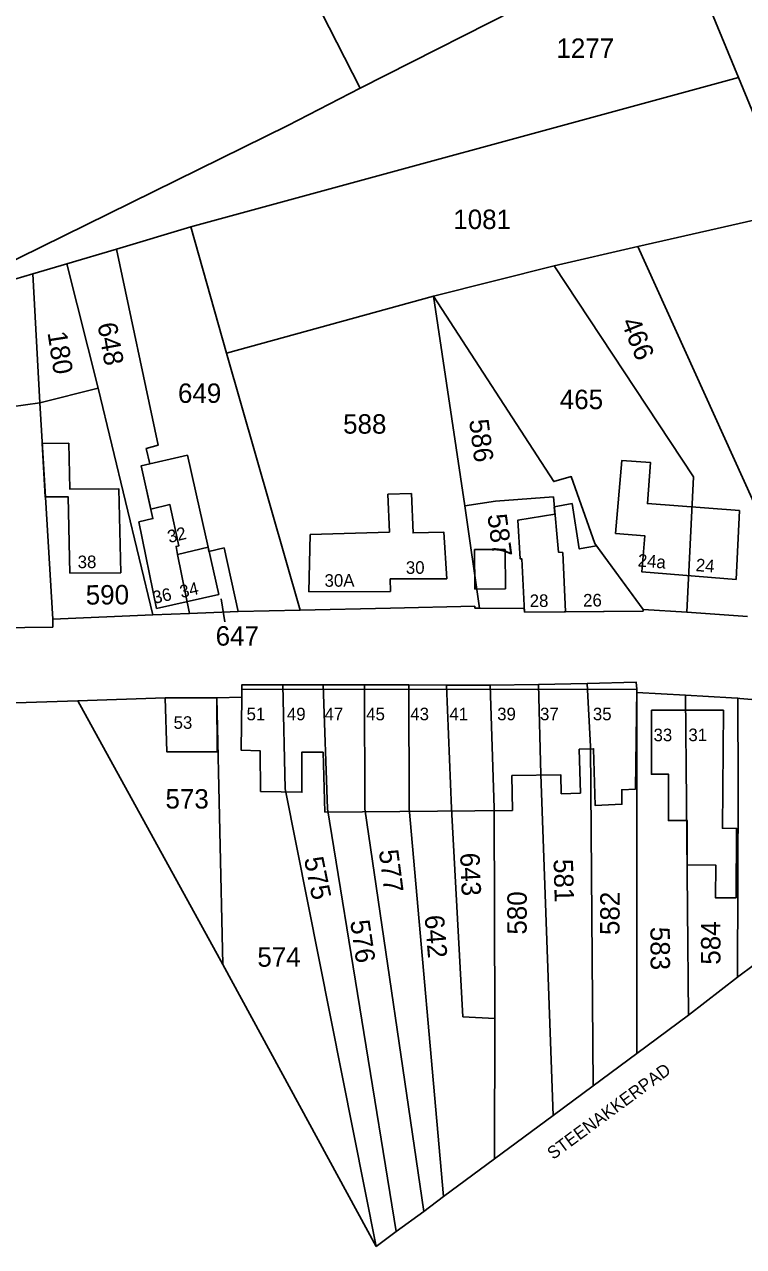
# Model space of a CAD drawing. Extents: x 191922 to 199923, y 328959 to 333350.
# Drawn here: x 193559.7 to 193659.7, y 329481.2 to 329651.2 of the extents above; entities that cross this region are included whole.
import ezdxf

# ---------------------------------------------------------------- set-up
doc = ezdxf.new("R2010")
doc.units = 0
for name, color, linetype in [('bouwvlak', 7, 'Continuous'), ('enkelbestemming', 7, 'Continuous'), ('Level 14', 7, 'Continuous'), ('Level 6', 7, 'Continuous'), ('maatvoering - maximum aantal wooneenheden', 7, 'Continuous'), ('Maatvoering_symbolen', 7, 'Continuous'), ('recreatiewoning', 7, 'Continuous')]:
    doc.layers.add(name, color=color, linetype=linetype)

msp = doc.modelspace()

# ---------------------------------------------------------------- linework, layer by layer
at = {"layer": 'bouwvlak'}
msp.add_line((193587.56, 329568.11), (193587.03, 329571.28), dxfattribs=at)
at = {"layer": 'Level 6'}
for p, q in [((193585.47, 329683.1), (193606.39, 329642.31)), ((193606.39, 329642.31), (193650.4, 329664.68)), ((193650.4, 329664.68), (193659.01, 329643.8)), ((193582.83, 329623.04), (193659.01, 329643.8)), ((193606.39, 329642.31), (193596.29, 329637.15)), ((193596.29, 329637.15), (193544.54, 329611.66)), ((193645, 329620.29), (193665.48, 329624.94)), ((193572.47, 329619.94), (193582.83, 329623.04)), ((193587.8, 329605.48), (193582.83, 329623.04)), ((193565.58, 329617.89), (193572.47, 329619.94)), ((193633.34, 329617.61), (193645, 329620.29)), ((193668.61, 329568.1), (193645, 329620.29)), ((193565.58, 329617.89), (193560.84, 329616.49)), ((193569.91, 329600.6), (193565.58, 329617.89)), ((193633.34, 329617.61), (193616.55, 329613.4)), ((193652.74, 329588.27), (193633.34, 329617.61)), ((193560.84, 329616.49), (193544.54, 329611.66)), ((193560.84, 329616.49), (193561.83, 329598.57)), ((193587.8, 329605.48), (193616.55, 329613.4)), ((193620.93, 329584.21), (193616.55, 329613.4)), ((193587.8, 329605.48), (193598.01, 329569.73)), ((193561.83, 329598.57), (193569.91, 329600.6)), ((193569.91, 329600.6), (193577.53, 329569.06)), ((193545.49, 329596.23), (193561.83, 329598.57)), ((193563.64, 329568.49), (193561.83, 329598.57)), ((193651.81, 329569.42), (193652.74, 329588.27)), ((193620.93, 329584.21), (193622.96, 329569.99)), ((193582.63, 329569.26), (193580.98, 329577.45)), ((193587.46, 329578.38), (193589.38, 329569.53)), ((193634.57, 329577.76), (193634.95, 329569.5)), ((193639, 329578.99), (193645.74, 329569.83)), ((193577.53, 329569.06), (193563.64, 329568.49)), ((193582.63, 329569.26), (193577.53, 329569.06)), ((193589.38, 329569.53), (193582.63, 329569.26)), ((193598.01, 329569.73), (193589.38, 329569.53)), ((193610.61, 329570.01), (193598.01, 329569.73)), ((193622.32, 329570.28), (193610.61, 329570.01)), ((193622.32, 329569.99), (193622.32, 329570.28)), ((193622.96, 329569.99), (193622.32, 329569.99)), ((193629.2, 329569.93), (193622.96, 329569.99)), ((193629.22, 329569.44), (193629.2, 329569.93)), ((193634.95, 329569.5), (193629.22, 329569.44)), ((193645.72, 329569.6), (193634.95, 329569.5)), ((193645.74, 329569.83), (193645.72, 329569.6)), ((193651.81, 329569.42), (193645.74, 329569.83)), ((193660.26, 329568.85), (193651.81, 329569.42)), ((193563.63, 329567.36), (193547.2, 329567.2)), ((193563.64, 329568.49), (193563.63, 329568.08)), ((193563.63, 329568.08), (193563.63, 329567.36)), ((193595.63, 329559.33), (193601.24, 329559.33)), ((193595.63, 329559.33), (193601.24, 329559.33)), ((193595.63, 329559.33), (193595.92, 329544.88)), ((193601.24, 329559.33), (193606.99, 329559.33)), ((193601.24, 329559.33), (193606.99, 329559.33)), ((193601.24, 329559.33), (193601.81, 329542.1)), ((193606.99, 329559.33), (193613.13, 329559.32)), ((193606.99, 329559.33), (193613.13, 329559.32)), ((193606.99, 329559.33), (193607.04, 329542.1)), ((193613.13, 329559.32), (193618.38, 329559.31)), ((193613.13, 329559.32), (193618.38, 329559.31)), ((193613.17, 329542.12), (193613.13, 329559.32)), ((193618.38, 329559.31), (193624.46, 329559.3)), ((193618.38, 329559.31), (193624.46, 329559.3)), ((193619.08, 329542.14), (193618.38, 329559.31)), ((193624.46, 329559.3), (193631.16, 329559.37)), ((193624.46, 329559.3), (193631.16, 329559.37)), ((193624.46, 329559.3), (193624.99, 329542.18)), ((193631.16, 329559.37), (193637.93, 329559.52)), ((193631.16, 329559.37), (193637.93, 329559.52)), ((193631.16, 329559.37), (193631.49, 329546.87)), ((193637.93, 329559.52), (193638.4, 329550.74)), ((193644.84, 329558.71), (193644.84, 329558.28)), ((193644.84, 329558.71), (193644.84, 329558.28)), ((193567.09, 329557.11), (193579.25, 329557.51)), ((193567.09, 329557.11), (193579.25, 329557.51)), ((193567.09, 329557.11), (193587.28, 329520.44)), ((193579.25, 329557.51), (193586.45, 329557.54)), ((193579.25, 329557.51), (193586.45, 329557.54)), ((193586.45, 329557.54), (193589.89, 329557.62)), ((193586.45, 329557.54), (193589.89, 329557.62)), ((193586.45, 329557.54), (193587.28, 329520.44)), ((193644.84, 329558.28), (193651.64, 329557.9)), ((193644.84, 329558.28), (193644.84, 329508.04)), ((193644.84, 329558.28), (193651.64, 329557.9)), ((193651.64, 329557.9), (193652.06, 329513.41)), ((193658.92, 329557.47), (193659.18, 329557.44)), ((193658.92, 329557.47), (193659.18, 329557.44)), ((193658.92, 329557.47), (193658.94, 329545.28)), ((193659.18, 329557.44), (193666.5, 329556.78)), ((193659.18, 329557.44), (193666.5, 329556.78)), ((193638.4, 329550.74), (193638.8, 329503.57)), ((193631.49, 329546.87), (193633.22, 329499.43)), ((193658.94, 329545.28), (193658.84, 329518.67)), ((193595.92, 329544.88), (193608.59, 329481.21)), ((193601.81, 329542.1), (193611.4, 329483.29)), ((193607.04, 329542.1), (193615.22, 329486.11)), ((193617.98, 329488.16), (193613.17, 329542.12)), ((193619.08, 329542.14), (193620.63, 329513.15)), ((193624.99, 329542.18), (193625.09, 329512.93)), ((193658.84, 329518.67), (193666.94, 329524.7)), ((193587.28, 329520.44), (193608.59, 329481.21)), ((193652.06, 329513.41), (193658.84, 329518.67)), ((193620.63, 329513.15), (193625.09, 329512.93)), ((193625.09, 329512.93), (193625.08, 329493.39)), ((193644.84, 329508.04), (193652.06, 329513.41)), ((193638.8, 329503.57), (193644.84, 329508.04)), ((193633.22, 329499.43), (193638.8, 329503.57)), ((193625.08, 329493.39), (193633.22, 329499.43)), ((193617.98, 329488.16), (193625.08, 329493.39)), ((193615.22, 329486.11), (193617.98, 329488.16)), ((193611.4, 329483.29), (193615.22, 329486.11)), ((193608.59, 329481.21), (193611.4, 329483.29))]:
    msp.add_line(p, q, dxfattribs=at)
for points in [[(193659.01, 329643.8), (193665.23, 329628.72), (193677.78, 329631.62)], [(193572.47, 329619.94), (193578.26, 329592.69), (193576.62, 329592.2), (193577.1, 329590.05), (193575.89, 329589.78), (193577.24, 329583.78), (193579.91, 329584.41), (193581.15, 329578.67), (193580.76, 329578.58), (193580.98, 329577.45)], [(193616.55, 329613.4), (193633.29, 329587.6), (193635.74, 329588.3), (193639, 329578.99)], [(193620.93, 329584.21), (193625.19, 329584.89), (193633.25, 329585.47), (193633.94, 329577.79), (193634.57, 329577.76)], [(193580.98, 329577.45), (193585.21, 329578.46), (193585.34, 329577.88), (193587.46, 329578.38)], [(193589.89, 329557.62), (193589.9, 329559.33), (193595.63, 329559.33)], [(193589.89, 329557.62), (193589.9, 329559.33), (193595.63, 329559.33)], [(193637.93, 329559.52), (193644.77, 329559.69), (193644.84, 329558.71)], [(193637.93, 329559.52), (193644.77, 329559.69), (193644.84, 329558.71)], [(193491.58, 329554.37), (193492.52, 329554.41), (193492.49, 329554.68), (193567.09, 329557.11)], [(193491.58, 329554.37), (193492.52, 329554.41), (193492.49, 329554.68), (193567.09, 329557.11)], [(193651.64, 329557.9), (193658.01, 329557.55), (193658.92, 329557.47)], [(193651.64, 329557.9), (193658.01, 329557.55), (193658.92, 329557.47)]]:
    msp.add_lwpolyline(points, dxfattribs=at)
at = {"layer": 'recreatiewoning'}
for p, q in [((193582.34, 329591.27), (193584.08, 329583.61)), ((193584.08, 329583.61), (193586.71, 329571.88)), ((193659.16, 329583.57), (193658.68, 329573.99)), ((193599.23, 329572.25), (193599.4, 329580.24)), ((193622.29, 329578.15), (193626.56, 329578.18)), ((193622.29, 329578.15), (193622.32, 329572.64)), ((193626.59, 329572.67), (193626.56, 329578.18)), ((193645.74, 329569.83), (193639.23, 329578.65)), ((193573.09, 329574.89), (193565.98, 329574.85)), ((193622.32, 329572.64), (193626.59, 329572.67)), ((193586.71, 329571.88), (193578.03, 329569.94)), ((193629.22, 329569.44), (193645.72, 329569.6)), ((193645.72, 329569.6), (193645.74, 329569.83)), ((193589.9, 329558.7), (193644.84, 329558.71)), ((193644.66, 329544.83), (193644.84, 329558.71)), ((193579.25, 329557.51), (193586.45, 329557.54)), ((193586.5, 329550.03), (193586.45, 329557.54)), ((193646.9, 329555.79), (193656.89, 329555.81))]:
    msp.add_line(p, q, dxfattribs=at)
for points in [[(193573.09, 329574.89), (193572.78, 329586.61), (193565.99, 329586.53), (193565.83, 329592.93), (193562.15, 329592.88), (193562.55, 329585.48), (193565.74, 329585.5), (193565.98, 329574.85)], [(193578.03, 329569.94), (193575.59, 329581.99), (193577.54, 329582.45), (193575.89, 329589.78), (193582.34, 329591.27)], [(193641.87, 329580.39), (193642.77, 329590.52), (193646.78, 329590.25), (193646.33, 329584.54), (193659.16, 329583.57)], [(193618.44, 329574.09), (193618.02, 329580.56), (193613.74, 329580.47), (193613.5, 329585.94), (193610.24, 329585.85), (193610.43, 329580.58), (193599.4, 329580.24)], [(193639.23, 329578.65), (193636.85, 329578.23), (193635.85, 329584.55), (193633.37, 329584.07), (193633.46, 329583.05), (193628.32, 329582.25), (193628.65, 329576.85), (193628.88, 329576.85), (193629.22, 329569.44)], [(193658.68, 329573.99), (193645.54, 329575.06), (193645.95, 329580.06), (193641.87, 329580.39)], [(193618.44, 329574.09), (193610.56, 329574.06), (193610.59, 329572.33), (193599.23, 329572.25)], [(193579.25, 329557.51), (193579.5, 329550), (193586.5, 329550.03)], [(193589.89, 329557.62), (193589.8, 329550.25), (193592.48, 329550.14), (193592.51, 329544.51), (193598.28, 329544.4), (193598.25, 329549.95), (193601.21, 329549.96), (193601.47, 329541.64), (193627.54, 329541.86), (193627.48, 329546.71), (193634.29, 329546.81), (193634.35, 329544.19), (193637.01, 329544.28), (193636.84, 329550.38), (193638.84, 329550.45), (193639.06, 329542.57), (193642.78, 329542.73), (193642.77, 329544.74), (193644.66, 329544.83)], [(193646.9, 329555.79), (193646.88, 329546.89), (193649.27, 329546.89), (193649.25, 329540.45), (193651.87, 329540.45), (193651.85, 329534.28), (193655.83, 329534.27), (193655.82, 329529.7), (193658.67, 329529.7)], [(193658.67, 329529.7), (193658.74, 329539.36), (193656.77, 329539.38), (193656.89, 329555.81)]]:
    msp.add_lwpolyline(points, dxfattribs=at)

# ---------------------------------------------------------------- texts
at = {"layer": 'enkelbestemming'}
for s, p in [('1277', (193633.67, 329646.53)), ('1081', (193619.33, 329622.73)), ('649', (193581.03, 329598.55)), ('465', (193634.14, 329597.68)), ('588', (193604, 329594.27)), ('647', (193586.27, 329564.79)), ('573', (193579.29, 329542.13)), ('574', (193592.07, 329520.13))]:
    msp.add_text(s, height=2.7, rotation=0, dxfattribs=at).set_placement(p)
at = {"layer": 'Level 14'}
for s, rotation, p in [('466', 291.9185, (193642.63, 329609.8)), ('180', 278.8028, (193562.87, 329608.32)), ('648', 280.1307, (193569.82, 329609.5)), ('586', 277.3598, (193621.52, 329596.13)), ('587', 277.7343, (193624.06, 329582.94)), ('590', 0.4047, (193568.21, 329570.49)), ('575', 281.6584, (193598.54, 329535.15)), ('577', 277.4734, (193608.96, 329536.27)), ('643', 272.2883, (193620.27, 329535.94)), ('581', 271.5943, (193633.27, 329535.08)), ('580', 89.8294, (193629.53, 329524.59)), ('582', 89.8283, (193642.45, 329524.53)), ('576', 278.4542, (193604.97, 329526.46)), ('642', 274.7066, (193615.33, 329527.23)), ('583', 270.3438, (193646.74, 329525.67)), ('584', 90, (193656.49, 329520.41))]:
    msp.add_text(s, height=2.7, rotation=rotation, dxfattribs=at).set_placement(p)
at = {"layer": 'maatvoering - maximum aantal wooneenheden'}
for s, rotation, p in [('32', 13.4244, (193579.8, 329579.05)), ('24a', 355.4078, (193644.93, 329575.81)), ('38', 0.2867, (193567.08, 329575.56)), ('30', 0.2294, (193612.73, 329574.77)), ('24', 355.4078, (193653, 329575.16)), ('30A', 0.3441, (193601.42, 329572.97)), ('36', 12.6034, (193577.73, 329570.59)), ('34', 12.7713, (193581.49, 329571.4)), ('28', 0.5162, (193629.96, 329570.15)), ('26', 0.5162, (193637.39, 329570.22)), ('51', 0, (193590.57, 329554.4)), ('49', 0, (193596.18, 329554.4)), ('47', 0, (193601.42, 329554.4)), ('45', 0, (193607.21, 329554.4)), ('43', 0, (193613.34, 329554.41)), ('41', 0, (193618.78, 329554.41)), ('39', 0, (193625.43, 329554.41)), ('37', 0, (193631.39, 329554.41)), ('35', 0, (193638.74, 329554.41)), ('53', 0.1721, (193580.42, 329553.21)), ('33', 0.1148, (193647.18, 329551.49)), ('31', 0.1148, (193652.03, 329551.5))]:
    msp.add_text(s, height=1.75, rotation=rotation, dxfattribs=at).set_placement(p)
at = {"layer": 'Maatvoering_symbolen'}
msp.add_text('STEENAKKERPAD', height=1.75, rotation=36.4111, dxfattribs=at).set_placement((193633.21, 329493.23))

doc.saveas('drawing.dxf')
